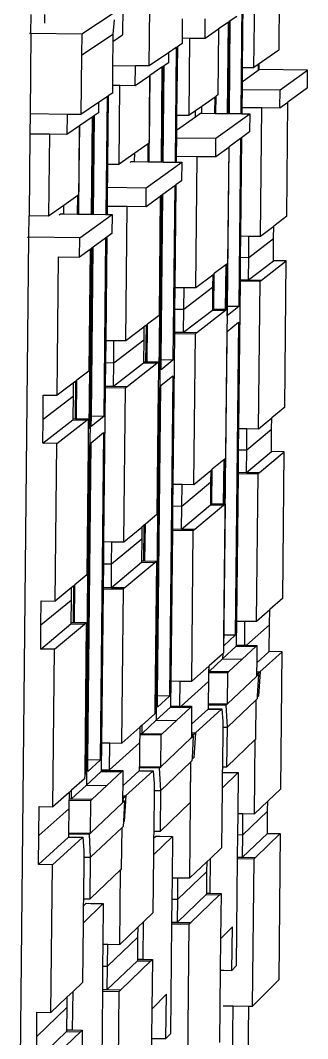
# Model space of a CAD drawing. Extents: x -106 to 80, y -44 to 65.
# Drawn here: x 76.645 to 77.897, y -6.308 to -1.871 of the extents above; entities that cross this region are included whole.
import ezdxf

# ---------------------------------------------------------------- set-up
doc = ezdxf.new("R2010")
doc.units = 0
doc.layers.get('0').update_dxf_attribs({"linetype": 'CONTINUOUS'})

msp = doc.modelspace()

# ---------------------------------------------------------------- linework, layer by layer
for p, q in [((77.7742, -1.7189), (77.7713, -2.0007)), ((77.6632, -2.0769), (77.6666, -1.7477)), ((77.0913, -1.8156), (77.09, -1.935)), ((77.2062, -2.07), (77.2088, -1.8169)), ((77.6103, -1.7968), (77.6053, -2.2779)), ((77.6103, -1.7968), (77.6053, -2.2779)), ((77.615, -1.7936), (77.612, -2.0763)), ((76.6909, -1.9275), (76.6917, -1.8459)), ((76.7511, -1.8836), (76.7515, -1.8466)), ((76.9126, -1.9299), (77.0489, -1.8403)), ((77.5879, -1.8549), (77.56, -1.874)), ((77.0545, -1.8689), (77.0485, -1.932)), ((77.3508, -1.8642), (77.35, -1.9482)), ((77.45, -1.9493), (77.4509, -1.8653)), ((77.551, -1.8802), (77.5089, -1.909)), ((77.551, -1.8802), (77.5469, -2.2773)), ((77.5555, -1.8771), (77.551, -1.8802)), ((77.5555, -1.8771), (77.5514, -2.2773)), ((77.56, -1.874), (77.5555, -1.8771)), ((77.5559, -2.2774), (77.56, -1.874)), ((76.6854, -1.9274), (76.6909, -1.9275)), ((76.6909, -1.9275), (76.6872, -2.2791)), ((76.6909, -1.9275), (76.9126, -1.9299)), ((76.9126, -1.9299), (76.9117, -2.0229)), ((76.9117, -2.0229), (77.0485, -1.932)), ((77.0485, -1.932), (77.0482, -1.964)), ((77.0482, -1.964), (77.09, -1.935)), ((77.35, -1.9482), (77.3497, -1.9722)), ((77.35, -1.9482), (77.3843, -1.9486)), ((77.3808, -2.285), (77.3843, -1.9486)), ((77.3843, -1.9486), (77.45, -1.9493)), ((77.45, -1.9493), (77.5089, -1.909)), ((77.5089, -1.909), (77.506, -2.1966)), ((77.0482, -1.964), (77.0471, -2.0682)), ((77.3243, -1.9895), (77.2906, -2.0125)), ((77.3243, -1.9895), (77.3191, -2.4892)), ((77.3292, -1.9862), (77.3243, -1.9895)), ((77.3292, -1.9862), (77.3261, -2.2843)), ((77.3497, -1.9722), (77.3292, -1.9862)), ((76.9117, -2.0229), (76.909, -2.2817)), ((77.2906, -2.0125), (77.2062, -2.07)), ((77.2906, -2.0125), (77.2901, -2.0566)), ((77.7713, -2.0007), (77.6817, -2.0639)), ((77.0471, -2.0682), (77.0462, -2.1541)), ((77.0471, -2.0682), (77.1469, -2.0693)), ((77.146, -2.1553), (77.1469, -2.0693)), ((77.2062, -2.07), (77.1469, -2.0693)), ((77.2623, -2.0756), (77.21, -2.1115)), ((77.2623, -2.0756), (77.2581, -2.4885)), ((77.2671, -2.0724), (77.2623, -2.0756)), ((77.2671, -2.0724), (77.2628, -2.4885)), ((77.2718, -2.0692), (77.2671, -2.0724)), ((77.2675, -2.4886), (77.2718, -2.0692)), ((77.2901, -2.0566), (77.2718, -2.0692)), ((77.612, -2.0763), (77.6114, -2.1386)), ((77.612, -2.0763), (77.6632, -2.0769)), ((77.6817, -2.0639), (77.6632, -2.0769)), ((77.6817, -2.0639), (77.6814, -2.0891)), ((77.686, -2.0858), (77.6863, -2.0607)), ((77.146, -2.1553), (77.2093, -2.1119)), ((77.2061, -2.4879), (77.21, -2.1115)), ((77.2093, -2.1119), (77.2063, -2.4061)), ((77.21, -2.1115), (77.2093, -2.1119)), ((77.6114, -2.1386), (77.6814, -2.0891)), ((77.6814, -2.0891), (77.686, -2.0858)), ((77.8971, -2.0882), (77.686, -2.0858)), ((77.7773, -2.1742), (77.8971, -2.0882)), ((77.8962, -2.1659), (77.8971, -2.0882)), ((77.0462, -2.1541), (77.0459, -2.1883)), ((77.0462, -2.1541), (77.079, -2.1545)), ((77.0754, -2.4984), (77.079, -2.1545)), ((77.079, -2.1545), (77.146, -2.1553)), ((77.6111, -2.1723), (77.6102, -2.2508)), ((77.6114, -2.1386), (77.6111, -2.1723)), ((77.6111, -2.1723), (77.7773, -2.1742)), ((77.8962, -2.1659), (77.8112, -2.2275)), ((77.0228, -2.2041), (76.9854, -2.2295)), ((77.0228, -2.2041), (77.0175, -2.7172)), ((77.0279, -2.2006), (77.0228, -2.2041)), ((77.0279, -2.2006), (77.0249, -2.4978)), ((77.0459, -2.1883), (77.0279, -2.2006)), ((77.4934, -2.2055), (77.4356, -2.2463)), ((77.4927, -2.2766), (77.4934, -2.2055)), ((77.498, -2.2023), (77.4934, -2.2055)), ((77.4972, -2.2767), (77.498, -2.2023)), ((77.4972, -2.2767), (77.498, -2.2023)), ((77.506, -2.1966), (77.498, -2.2023)), ((77.7765, -2.2527), (77.7773, -2.1742)), ((76.9854, -2.2295), (76.909, -2.2817)), ((76.9854, -2.2295), (76.985, -2.2746)), ((77.4356, -2.2463), (77.408, -2.2657)), ((77.4353, -2.276), (77.4356, -2.2463)), ((77.6102, -2.2508), (77.61, -2.278)), ((77.6102, -2.2508), (77.6975, -2.2518)), ((77.6917, -2.8118), (77.6975, -2.2518)), ((77.6975, -2.2518), (77.7765, -2.2527)), ((77.7765, -2.2527), (77.8112, -2.2275)), ((77.806, -2.7248), (77.8112, -2.2275)), ((76.6872, -2.2791), (76.6863, -2.367)), ((76.8484, -2.281), (76.6872, -2.2791)), ((76.8484, -2.281), (76.8475, -2.3688)), ((76.909, -2.2817), (76.8484, -2.281)), ((76.958, -2.2931), (76.9032, -2.3306)), ((76.958, -2.2931), (76.9536, -2.7164)), ((76.9629, -2.2897), (76.958, -2.2931)), ((76.9629, -2.2897), (76.9585, -2.7164)), ((76.9679, -2.2863), (76.9629, -2.2897)), ((76.9635, -2.7165), (76.9679, -2.2863)), ((76.985, -2.2746), (76.9679, -2.2863)), ((77.3261, -2.2843), (77.3254, -2.3497)), ((77.3254, -2.3497), (77.4078, -2.2914)), ((77.3261, -2.2843), (77.3808, -2.285)), ((77.408, -2.2657), (77.3808, -2.285)), ((77.4078, -2.2914), (77.408, -2.2657)), ((77.4078, -2.2914), (77.4296, -2.2759)), ((77.4296, -2.2759), (77.4353, -2.276)), ((77.4353, -2.276), (77.4927, -2.2766)), ((77.4927, -2.2766), (77.4972, -2.2767)), ((77.4971, -2.3847), (77.6448, -2.2784)), ((77.4972, -2.2767), (77.5469, -2.2773)), ((77.5469, -2.2773), (77.5514, -2.2773)), ((77.5514, -2.2773), (77.5559, -2.2774)), ((77.5559, -2.2774), (77.6053, -2.2779)), ((77.6053, -2.2779), (77.61, -2.278)), ((77.61, -2.278), (77.6448, -2.2784)), ((77.6448, -2.2784), (77.644, -2.3577)), ((76.9021, -2.3314), (76.8475, -2.3688)), ((76.9021, -2.3314), (76.8991, -2.6322)), ((76.8993, -2.7157), (76.9032, -2.3306)), ((76.9032, -2.3306), (76.9021, -2.3314)), ((77.3254, -2.3497), (77.3251, -2.3827)), ((76.6863, -2.367), (76.6827, -2.7237)), ((76.7718, -2.3679), (76.6863, -2.367)), ((76.7718, -2.3679), (76.7681, -2.7247)), ((76.8475, -2.3688), (76.7718, -2.3679)), ((77.3251, -2.3827), (77.3243, -2.4628)), ((77.3251, -2.3827), (77.4971, -2.3847)), ((77.4962, -2.4648), (77.4971, -2.3847)), ((77.6042, -2.3865), (77.5544, -2.4227)), ((77.6042, -2.3865), (77.5966, -3.1183)), ((77.6042, -2.3865), (77.5966, -3.1183)), ((77.6089, -2.3831), (77.6042, -2.3865)), ((77.6089, -2.3831), (77.6044, -2.8107)), ((77.644, -2.3577), (77.6089, -2.3831)), ((77.2022, -2.4089), (77.1432, -2.4506)), ((77.2014, -2.4878), (77.2022, -2.4089)), ((77.2063, -2.4061), (77.2022, -2.4089)), ((77.4962, -2.4648), (77.5533, -2.4235)), ((77.5471, -3.1177), (77.5544, -2.4227)), ((77.5533, -2.4235), (77.548, -2.9307)), ((77.5544, -2.4227), (77.5533, -2.4235)), ((77.1432, -2.4506), (77.0754, -2.4984)), ((77.1428, -2.4871), (77.1432, -2.4506)), ((77.3243, -2.4628), (77.324, -2.4893)), ((77.3243, -2.4628), (77.4157, -2.4639)), ((77.4098, -3.0361), (77.4157, -2.4639)), ((77.4157, -2.4639), (77.4962, -2.4648)), ((77.0249, -2.4978), (77.0242, -2.5638)), ((77.0249, -2.4978), (77.0754, -2.4984)), ((77.1238, -2.4903), (77.1285, -2.487)), ((77.1285, -2.487), (77.1428, -2.4871)), ((77.1428, -2.4871), (77.2014, -2.4878)), ((77.194, -2.6006), (77.3485, -2.4896)), ((77.2014, -2.4878), (77.2061, -2.4879)), ((77.2061, -2.4879), (77.2581, -2.4885)), ((77.2581, -2.4885), (77.2628, -2.4885)), ((77.2628, -2.4885), (77.2675, -2.4886)), ((77.2675, -2.4886), (77.3191, -2.4892)), ((77.3191, -2.4892), (77.324, -2.4893)), ((77.324, -2.4893), (77.3485, -2.4896)), ((77.3485, -2.4896), (77.3476, -2.5706)), ((77.0242, -2.5638), (77.0238, -2.5986)), ((77.3476, -2.5706), (77.323, -2.5885)), ((77.0238, -2.5986), (77.023, -2.6806)), ((77.0238, -2.5986), (77.194, -2.6006)), ((77.1932, -2.6826), (77.194, -2.6006)), ((77.3181, -2.5921), (77.266, -2.6298)), ((77.3181, -2.5921), (77.3102, -3.3513)), ((77.323, -2.5885), (77.3181, -2.5921)), ((77.323, -2.5885), (77.3183, -3.0349)), ((76.8951, -2.635), (76.8348, -2.6776)), ((76.8943, -2.7157), (76.8951, -2.635)), ((76.8991, -2.6322), (76.8951, -2.635)), ((77.1932, -2.6826), (77.2548, -2.6379)), ((77.2613, -2.6332), (77.2376, -4.921)), ((77.2565, -2.6367), (77.2486, -3.4014)), ((77.2548, -2.6379), (77.2494, -3.1567)), ((77.2565, -2.6367), (77.2548, -2.6379)), ((77.2613, -2.6332), (77.2565, -2.6367)), ((77.2586, -3.3506), (77.266, -2.6298)), ((77.266, -2.6298), (77.2613, -2.6332)), ((76.8348, -2.6776), (76.7681, -2.7247)), ((76.8344, -2.7149), (76.8348, -2.6776)), ((77.023, -2.6806), (77.0226, -2.7172)), ((77.023, -2.6806), (77.111, -2.6816)), ((77.1049, -3.2668), (77.111, -2.6816)), ((77.111, -2.6816), (77.1932, -2.6826)), ((76.6817, -2.8165), (76.6827, -2.7237)), ((76.7681, -2.7247), (76.6827, -2.7237)), ((76.8148, -2.7183), (76.8198, -2.7148)), ((76.8198, -2.7148), (76.8344, -2.7149)), ((76.8344, -2.7149), (76.8943, -2.7157)), ((76.8943, -2.7157), (76.8993, -2.7157)), ((76.8993, -2.7157), (76.9536, -2.7164)), ((76.9035, -2.8191), (77.0447, -2.7175)), ((76.9536, -2.7164), (76.9585, -2.7164)), ((76.9585, -2.7164), (76.9635, -2.7165)), ((76.9635, -2.7165), (77.0175, -2.7172)), ((77.0175, -2.7172), (77.0226, -2.7172)), ((77.0226, -2.7172), (77.0447, -2.7175)), ((77.0447, -2.7175), (77.0439, -2.8004)), ((77.806, -2.7248), (77.7493, -2.768)), ((77.6917, -2.8118), (77.7493, -2.768)), ((77.7487, -2.8214), (77.7493, -2.768)), ((76.645, -6.4018), (76.6817, -2.8165)), ((76.6763, -2.8164), (76.6817, -2.8165)), ((76.9035, -2.8191), (76.6817, -2.8165)), ((76.9026, -2.9029), (76.9035, -2.8191)), ((77.0164, -2.8203), (76.962, -2.8598)), ((77.0164, -2.8203), (77.0084, -3.5968)), ((77.0216, -2.8166), (77.0164, -2.8203)), ((77.0216, -2.8166), (77.0169, -3.2657)), ((77.0439, -2.8004), (77.0216, -2.8166)), ((77.6044, -2.8107), (77.6035, -2.9038)), ((77.6044, -2.8107), (77.6414, -2.8112)), ((77.6405, -2.9043), (77.6414, -2.8112)), ((77.6405, -2.9043), (77.7487, -2.8214)), ((77.6414, -2.8112), (77.6917, -2.8118)), ((77.7477, -2.9187), (77.7487, -2.8214)), ((76.9488, -2.8694), (76.9026, -2.9029)), ((76.957, -2.8634), (76.9329, -5.2035)), ((76.9488, -2.8694), (76.9434, -3.4)), ((76.9521, -2.867), (76.944, -3.6492)), ((76.9521, -2.867), (76.9488, -2.8694)), ((76.957, -2.8634), (76.9521, -2.867)), ((76.9544, -3.5961), (76.962, -2.8598)), ((76.962, -2.8598), (76.957, -2.8634)), ((76.8055, -3.5051), (76.8117, -2.9018)), ((76.8117, -2.9018), (76.9026, -2.9029)), ((77.6035, -2.9038), (77.6024, -3.0019)), ((77.6035, -2.9038), (77.6405, -2.9043)), ((77.6394, -3.0023), (77.6405, -2.9043)), ((77.6394, -3.0023), (77.7477, -2.9187)), ((77.6962, -3.003), (77.804, -2.9194)), ((77.804, -2.9194), (77.7477, -2.9187)), ((77.7973, -3.5567), (77.804, -2.9194)), ((77.54, -2.9368), (77.49, -2.975)), ((77.54, -2.9368), (77.538, -3.1292)), ((77.5446, -2.9333), (77.54, -2.9368)), ((77.5446, -2.9333), (77.5425, -3.1292)), ((77.548, -2.9307), (77.5446, -2.9333)), ((77.4098, -3.0361), (77.4835, -2.9799)), ((77.4835, -2.9799), (77.4829, -3.0344)), ((77.4854, -2.9785), (77.4835, -2.9799)), ((77.4838, -3.1285), (77.4854, -2.9785)), ((77.49, -2.975), (77.4854, -2.9785)), ((77.4884, -3.1286), (77.49, -2.975)), ((77.4884, -3.1286), (77.49, -2.975)), ((77.6024, -3.007), (77.5957, -3.6498)), ((77.6024, -3.0019), (77.6394, -3.0023)), ((77.6024, -3.0019), (77.6024, -3.007)), ((77.6024, -3.007), (77.6897, -3.0081)), ((77.6394, -3.0023), (77.6962, -3.003)), ((77.683, -3.6509), (77.6897, -3.0081)), ((77.6897, -3.0081), (77.6962, -3.003)), ((77.3183, -3.0349), (77.3174, -3.13)), ((77.3183, -3.0349), (77.3585, -3.0354)), ((77.3576, -3.1305), (77.4829, -3.0344)), ((77.3576, -3.1305), (77.3585, -3.0354)), ((77.3585, -3.0354), (77.4098, -3.0361)), ((77.4829, -3.0344), (77.482, -3.1285)), ((77.3174, -3.13), (77.3163, -3.2302)), ((77.3174, -3.13), (77.3576, -3.1305)), ((77.3565, -3.2307), (77.3576, -3.1305)), ((77.3565, -3.2307), (77.4819, -3.1337)), ((77.4145, -3.2314), (77.5393, -3.1344)), ((77.482, -3.1285), (77.4819, -3.1337)), ((77.4819, -3.1337), (77.5393, -3.1344)), ((77.482, -3.1285), (77.4838, -3.1285)), ((77.4838, -3.1285), (77.4884, -3.1286)), ((77.4884, -3.1286), (77.538, -3.1292)), ((77.538, -3.1292), (77.5425, -3.1292)), ((77.5459, -3.1293), (77.5392, -3.7796)), ((77.5393, -3.1344), (77.5459, -3.1293)), ((77.5425, -3.1292), (77.5459, -3.1293)), ((77.5467, -3.1589), (77.5471, -3.1177)), ((77.5966, -3.1183), (77.5467, -3.1589)), ((77.5966, -3.1183), (77.5471, -3.1177)), ((77.5966, -3.1183), (77.5471, -3.1177)), ((77.2494, -3.1567), (77.1988, -3.1952)), ((77.546, -3.2268), (77.5959, -3.186)), ((77.5959, -3.186), (77.5817, -4.5507)), ((77.5959, -3.186), (77.5817, -4.5507)), ((77.1049, -3.2668), (77.1833, -3.207)), ((77.1833, -3.207), (77.1828, -3.2628)), ((77.1941, -3.1989), (77.1833, -3.207)), ((77.1924, -3.359), (77.1941, -3.1989)), ((77.1988, -3.1952), (77.1941, -3.1989)), ((77.1971, -3.3591), (77.1988, -3.1952)), ((77.3163, -3.2355), (77.3095, -3.8924)), ((77.3163, -3.2302), (77.3565, -3.2307)), ((77.3163, -3.2302), (77.3163, -3.2355)), ((77.3163, -3.2355), (77.4077, -3.2367)), ((77.3565, -3.2307), (77.4145, -3.2314)), ((77.4009, -3.8936), (77.4077, -3.2367)), ((77.4077, -3.2367), (77.4145, -3.2314)), ((77.5323, -4.55), (77.546, -3.2268)), ((77.0169, -3.2657), (77.0159, -3.3627)), ((77.0169, -3.2657), (77.0527, -3.2661)), ((77.0517, -3.3632), (77.1828, -3.2628)), ((77.0517, -3.3632), (77.0527, -3.2661)), ((77.0527, -3.2661), (77.1049, -3.2668)), ((77.1828, -3.2628), (77.1818, -3.3589)), ((77.0159, -3.3627), (77.0149, -3.4652)), ((77.0159, -3.3627), (77.0517, -3.3632)), ((77.0506, -3.4657), (77.0517, -3.3632)), ((77.0506, -3.4657), (77.1817, -3.3643)), ((77.1099, -3.4664), (77.2404, -3.3651)), ((77.1818, -3.3589), (77.1817, -3.3643)), ((77.1817, -3.3643), (77.2404, -3.3651)), ((77.1818, -3.3589), (77.1924, -3.359)), ((77.1924, -3.359), (77.1971, -3.3591)), ((77.1971, -3.3591), (77.2473, -3.3597)), ((77.2404, -3.3651), (77.2473, -3.3597)), ((77.2473, -3.3597), (77.2469, -3.4014)), ((77.2581, -3.3937), (77.2586, -3.3506)), ((77.3102, -3.3513), (77.2581, -3.3937)), ((77.3102, -3.3513), (77.2586, -3.3506)), ((76.9434, -3.4), (76.8918, -3.4393)), ((77.2469, -3.4028), (77.2462, -3.4722)), ((77.2486, -3.4014), (77.2469, -3.4014)), ((77.2486, -3.4014), (77.2469, -3.4028)), ((77.2469, -3.4014), (77.2469, -3.4028)), ((76.8756, -3.4517), (76.8055, -3.5051)), ((76.8756, -3.4517), (76.875, -3.5086)), ((76.8868, -3.4431), (76.8756, -3.4517)), ((76.8851, -3.607), (76.8868, -3.4431)), ((76.8918, -3.4393), (76.8868, -3.4431)), ((76.8901, -3.607), (76.8918, -3.4393)), ((77.2574, -3.463), (77.3095, -3.4204)), ((77.3095, -3.4204), (77.2951, -4.8153)), ((76.7439, -3.6092), (76.7449, -3.5044)), ((76.7449, -3.5044), (76.8055, -3.5051)), ((77.0148, -3.4708), (77.0079, -4.1427)), ((77.0149, -3.4652), (77.0148, -3.4708)), ((77.0148, -3.4708), (77.1028, -3.4719)), ((77.0149, -3.4652), (77.0506, -3.4657)), ((77.0506, -3.4657), (77.1099, -3.4664)), ((77.0959, -4.1439), (77.1028, -3.4719)), ((77.1028, -3.4719), (77.1099, -3.4664)), ((77.2479, -3.4708), (77.2334, -4.8722)), ((77.2462, -3.4722), (77.2405, -4.0247)), ((77.2434, -4.8145), (77.2574, -3.463)), ((77.2462, -3.4722), (77.2479, -3.4708)), ((76.7439, -3.6092), (76.875, -3.5086)), ((76.875, -3.5086), (76.874, -3.6068)), ((77.7973, -3.5567), (77.7406, -3.6035)), ((76.7428, -3.7141), (76.7439, -3.6092)), ((76.7428, -3.7141), (76.874, -3.6125)), ((76.8034, -3.7149), (76.934, -3.6133)), ((76.874, -3.6068), (76.874, -3.6125)), ((76.874, -3.6068), (76.8851, -3.607)), ((76.874, -3.6125), (76.934, -3.6133)), ((76.8851, -3.607), (76.8901, -3.607)), ((76.8901, -3.607), (76.9412, -3.6077)), ((76.934, -3.6133), (76.9412, -3.6077)), ((76.9412, -3.6077), (76.9408, -3.6491)), ((76.9539, -3.6411), (76.9544, -3.5961)), ((77.0084, -3.5968), (76.9539, -3.6411)), ((77.0084, -3.5968), (76.9544, -3.5961)), ((77.683, -3.6509), (77.7406, -3.6035)), ((77.7401, -3.6533), (77.7406, -3.6035)), ((76.9408, -3.6518), (76.94, -3.7228)), ((76.944, -3.6492), (76.9408, -3.6491)), ((76.9408, -3.6491), (76.9408, -3.6518)), ((76.944, -3.6492), (76.9408, -3.6518)), ((76.9532, -3.7121), (77.0077, -3.6674)), ((77.0077, -3.6674), (76.993, -5.0941)), ((77.5957, -3.6498), (77.5948, -3.7424)), ((77.5957, -3.6498), (77.6327, -3.6503)), ((77.6317, -3.7429), (77.6327, -3.6503)), ((77.6317, -3.7429), (77.7401, -3.6533)), ((77.6327, -3.6503), (77.683, -3.6509)), ((77.739, -3.7506), (77.7401, -3.6533)), ((76.8034, -3.7149), (76.7428, -3.7141)), ((76.7963, -4.4018), (76.8034, -3.7149)), ((76.9433, -3.7202), (76.9285, -5.1537)), ((76.94, -3.7228), (76.9342, -4.288)), ((76.939, -5.0933), (76.9532, -3.7121)), ((76.94, -3.7228), (76.9433, -3.7202)), ((77.5948, -3.7424), (77.5937, -3.8405)), ((77.5948, -3.7424), (77.6317, -3.7429)), ((77.6307, -3.841), (77.6317, -3.7429)), ((77.6307, -3.841), (77.739, -3.7506)), ((77.6874, -3.8417), (77.7953, -3.7513)), ((77.7953, -3.7513), (77.739, -3.7506)), ((77.7887, -4.3885), (77.7953, -3.7513)), ((77.5312, -3.7862), (77.4811, -3.8275)), ((77.5312, -3.7862), (77.5292, -3.978)), ((77.5358, -3.7825), (77.5312, -3.7862)), ((77.5358, -3.7825), (77.5337, -3.9781)), ((77.5392, -3.7796), (77.5358, -3.7825)), ((77.4009, -3.8936), (77.4747, -3.8328)), ((77.4747, -3.8328), (77.4741, -3.8836)), ((77.4765, -3.8313), (77.4747, -3.8328)), ((77.475, -3.9773), (77.4765, -3.8313)), ((77.4811, -3.8275), (77.4765, -3.8313)), ((77.4796, -3.9774), (77.4811, -3.8275)), ((77.5937, -3.846), (77.587, -4.4886)), ((77.5937, -3.8405), (77.6307, -3.841)), ((77.5937, -3.8405), (77.5937, -3.846)), ((77.5937, -3.846), (77.681, -3.8471)), ((77.6307, -3.841), (77.6874, -3.8417)), ((77.6743, -4.4899), (77.681, -3.8471)), ((77.681, -3.8471), (77.6874, -3.8417)), ((77.3095, -3.8924), (77.3085, -3.9869)), ((77.3095, -3.8924), (77.3497, -3.8929)), ((77.3487, -3.9875), (77.4741, -3.8836)), ((77.3487, -3.9875), (77.3497, -3.8929)), ((77.3497, -3.8929), (77.4009, -3.8936)), ((77.4741, -3.8836), (77.4732, -3.9773)), ((77.3085, -3.9869), (77.3075, -4.0872)), ((77.3085, -3.9869), (77.3487, -3.9875)), ((77.3477, -4.0877), (77.4731, -3.9829)), ((77.3477, -4.0877), (77.3487, -3.9875)), ((77.4056, -4.0885), (77.5305, -3.9837)), ((77.4732, -3.9773), (77.4731, -3.9829)), ((77.4731, -3.9829), (77.5305, -3.9837)), ((77.4732, -3.9773), (77.475, -3.9773)), ((77.475, -3.9773), (77.4796, -3.9774)), ((77.4796, -3.9774), (77.5292, -3.978)), ((77.5292, -3.978), (77.5337, -3.9781)), ((77.5371, -3.9781), (77.5304, -4.6283)), ((77.5305, -3.9837), (77.5371, -3.9781)), ((77.5337, -3.9781), (77.5371, -3.9781)), ((77.2405, -4.0247), (77.1898, -4.0664)), ((77.0959, -4.1439), (77.1743, -4.0792)), ((77.1743, -4.0792), (77.1738, -4.1311)), ((77.1851, -4.0704), (77.1743, -4.0792)), ((77.1835, -4.2269), (77.1851, -4.0704)), ((77.1898, -4.0664), (77.1851, -4.0704)), ((77.1882, -4.227), (77.1898, -4.0664)), ((77.3074, -4.0929), (77.3006, -4.7496)), ((77.3075, -4.0872), (77.3074, -4.0929)), ((77.3074, -4.0929), (77.3988, -4.0942)), ((77.3075, -4.0872), (77.3477, -4.0877)), ((77.3477, -4.0877), (77.4056, -4.0885)), ((77.392, -4.751), (77.3988, -4.0942)), ((77.3988, -4.0942), (77.4056, -4.0885)), ((77.0079, -4.1427), (77.0069, -4.2392)), ((77.0079, -4.1427), (77.0437, -4.1431)), ((77.0427, -4.2397), (77.1738, -4.1311)), ((77.0427, -4.2397), (77.0437, -4.1431)), ((77.0437, -4.1431), (77.0959, -4.1439)), ((77.1738, -4.1311), (77.1728, -4.2268)), ((77.0069, -4.2392), (77.0059, -4.3417)), ((77.0069, -4.2392), (77.0427, -4.2397)), ((77.0416, -4.3422), (77.1728, -4.2327)), ((77.0416, -4.3422), (77.0427, -4.2397)), ((77.1009, -4.343), (77.2314, -4.2335)), ((77.1728, -4.2268), (77.1728, -4.2327)), ((77.1728, -4.2268), (77.1835, -4.2269)), ((77.1728, -4.2327), (77.2314, -4.2335)), ((77.1835, -4.2269), (77.1882, -4.227)), ((77.1882, -4.227), (77.2384, -4.2277)), ((77.2314, -4.2335), (77.2384, -4.2277)), ((77.2384, -4.2277), (77.2317, -4.8722)), ((76.9342, -4.288), (76.8827, -4.3306)), ((76.8664, -4.3439), (76.7963, -4.4018)), ((76.8664, -4.3439), (76.8659, -4.397)), ((76.8777, -4.3347), (76.8664, -4.3439)), ((76.876, -4.4949), (76.8777, -4.3347)), ((76.8827, -4.3306), (76.8777, -4.3347)), ((76.881, -4.495), (76.8827, -4.3306)), ((77.0058, -4.3477), (76.9989, -5.0194)), ((77.0059, -4.3417), (77.0058, -4.3477)), ((77.0058, -4.3477), (77.0938, -4.349)), ((77.0059, -4.3417), (77.0416, -4.3422)), ((77.0416, -4.3422), (77.1009, -4.343)), ((77.0938, -4.349), (77.1009, -4.343)), ((77.0869, -5.0207), (77.0938, -4.349)), ((77.7887, -4.3885), (77.7319, -4.4388)), ((76.7347, -4.5058), (76.8659, -4.397)), ((76.7347, -4.5058), (76.7357, -4.401)), ((76.7357, -4.401), (76.7963, -4.4018)), ((76.8659, -4.397), (76.8649, -4.4947)), ((77.6743, -4.4899), (77.7319, -4.4388)), ((77.7312, -4.5047), (77.7319, -4.4388)), ((76.7336, -4.6106), (76.8648, -4.5009)), ((76.7336, -4.6106), (76.7347, -4.5058)), ((76.7942, -4.6115), (76.9249, -4.5018)), ((76.8649, -4.4947), (76.8648, -4.5009)), ((76.8648, -4.5009), (76.9249, -4.5018)), ((76.8649, -4.4947), (76.876, -4.4949)), ((76.876, -4.4949), (76.881, -4.495)), ((76.881, -4.495), (76.9321, -4.4957)), ((76.9249, -4.5018), (76.9321, -4.4957)), ((76.9321, -4.4957), (76.9253, -5.1536)), ((77.587, -4.4886), (77.5859, -4.5935)), ((77.587, -4.4886), (77.624, -4.4891)), ((77.6229, -4.5941), (77.624, -4.4891)), ((77.624, -4.4891), (77.6743, -4.4899)), ((77.6307, -4.5942), (77.7312, -4.5047)), ((77.73, -4.6216), (77.7312, -4.5047)), ((77.5318, -4.5967), (77.5323, -4.55)), ((77.5817, -4.5507), (77.5318, -4.5967)), ((77.5817, -4.5507), (77.5318, -4.5967)), ((77.5817, -4.5507), (77.5323, -4.55)), ((77.5817, -4.5507), (77.5323, -4.55)), ((76.7942, -4.6115), (76.7336, -4.6106)), ((76.7871, -5.2982), (76.7942, -4.6115)), ((77.5859, -4.5981), (77.5267, -4.6529)), ((77.5859, -4.5935), (77.6229, -4.5941)), ((77.5859, -4.5935), (77.5859, -4.5981)), ((77.5859, -4.5981), (77.6711, -4.5993)), ((77.6123, -4.6541), (77.6711, -4.5993)), ((77.6229, -4.5941), (77.6307, -4.5942)), ((77.6307, -4.5942), (77.6759, -4.5948)), ((77.6711, -4.5993), (77.6759, -4.5948)), ((77.6759, -4.5948), (77.6751, -4.6709)), ((77.4675, -4.7079), (77.5267, -4.6529)), ((77.527, -4.6314), (77.4677, -4.6839)), ((77.527, -4.6314), (77.5267, -4.6529)), ((77.5267, -4.6529), (77.6123, -4.6541)), ((77.5304, -4.6283), (77.527, -4.6314)), ((77.5534, -4.7091), (77.6123, -4.6541)), ((77.6751, -4.6709), (77.73, -4.6216)), ((77.6894, -4.7099), (77.7862, -4.6224)), ((77.7862, -4.6224), (77.73, -4.6216)), ((77.78, -5.2202), (77.7862, -4.6224)), ((77.392, -4.751), (77.4658, -4.6856)), ((77.4658, -4.6856), (77.4656, -4.7078)), ((77.4677, -4.6839), (77.4658, -4.6856)), ((77.4675, -4.7079), (77.4677, -4.6839)), ((77.6751, -4.6709), (77.6747, -4.7097)), ((77.4655, -4.7125), (77.4651, -4.7527)), ((77.4656, -4.7078), (77.4655, -4.7125)), ((77.4655, -4.7125), (77.5486, -4.7136)), ((77.4656, -4.7078), (77.4675, -4.7079)), ((77.4675, -4.7079), (77.5534, -4.7091)), ((77.5472, -4.8498), (77.5486, -4.7136)), ((77.6745, -4.7296), (77.5472, -4.8498)), ((77.5486, -4.7136), (77.5534, -4.7091)), ((77.6746, -4.722), (77.6745, -4.7296)), ((77.6745, -4.7296), (77.6825, -4.7221)), ((77.6747, -4.7097), (77.6746, -4.7175)), ((77.6746, -4.7175), (77.6808, -4.7176)), ((77.6746, -4.7175), (77.6746, -4.722)), ((77.6746, -4.722), (77.6805, -4.722)), ((77.6747, -4.7097), (77.6894, -4.7099)), ((77.6825, -4.7221), (77.6774, -4.8163)), ((77.6805, -4.7192), (77.6903, -4.7099)), ((77.6805, -4.722), (77.6808, -4.7176)), ((77.6805, -4.722), (77.6825, -4.7221)), ((77.6808, -4.7176), (77.6808, -4.7176)), ((77.6903, -4.7099), (77.6835, -4.8164)), ((77.6894, -4.7099), (77.6903, -4.7099)), ((77.3006, -4.7496), (77.2995, -4.8589)), ((77.3006, -4.7496), (77.3408, -4.7502)), ((77.3397, -4.8595), (77.3408, -4.7502)), ((77.3408, -4.7502), (77.392, -4.751)), ((77.3452, -4.8596), (77.4651, -4.7527)), ((77.4651, -4.7527), (77.4641, -4.8486)), ((77.2429, -4.8634), (77.2434, -4.8145)), ((77.2951, -4.8153), (77.2429, -4.8634)), ((77.2951, -4.8153), (77.2434, -4.8145)), ((77.5472, -4.951), (77.6712, -4.833)), ((77.6712, -4.833), (77.6694, -5.0046)), ((77.6768, -4.8277), (77.6712, -4.833)), ((77.6774, -4.8163), (77.6768, -4.8277)), ((77.6774, -4.8163), (77.6835, -4.8164)), ((77.2317, -4.8738), (77.2315, -4.8925)), ((77.2334, -4.8722), (77.2317, -4.8738)), ((77.2334, -4.8722), (77.2317, -4.8722)), ((77.2317, -4.8722), (77.2317, -4.8738)), ((77.2994, -4.8637), (77.2376, -4.921)), ((77.2995, -4.8589), (77.2994, -4.8637)), ((77.2994, -4.8637), (77.3865, -4.8649)), ((77.2995, -4.8589), (77.3397, -4.8595)), ((77.3251, -4.9222), (77.3865, -4.8649)), ((77.3397, -4.8595), (77.3452, -4.8596)), ((77.3452, -4.8596), (77.3915, -4.8602)), ((77.3865, -4.8649), (77.3915, -4.8602)), ((77.3915, -4.8602), (77.3907, -4.9379)), ((77.3907, -4.9379), (77.4639, -4.872)), ((77.4076, -4.9756), (77.5213, -4.8729)), ((77.4641, -4.8535), (77.4639, -4.8702)), ((77.4639, -4.8702), (77.5233, -4.8711)), ((77.4639, -4.8702), (77.4639, -4.872)), ((77.4639, -4.872), (77.5213, -4.8729)), ((77.4641, -4.8486), (77.4679, -4.8487)), ((77.4641, -4.8486), (77.4641, -4.8535)), ((77.4641, -4.8535), (77.4678, -4.8535)), ((77.4678, -4.8535), (77.4679, -4.8487)), ((77.4678, -4.8535), (77.5047, -4.8541)), ((77.4679, -4.8487), (77.5098, -4.8493)), ((77.5047, -4.8541), (77.5098, -4.8493)), ((77.5047, -4.8541), (77.5264, -4.8544)), ((77.5098, -4.8493), (77.5265, -4.8495)), ((77.5213, -4.8729), (77.5233, -4.8711)), ((77.5233, -4.8711), (77.5273, -4.9267)), ((77.5265, -4.8495), (77.5264, -4.8544)), ((77.5264, -4.8544), (77.5289, -4.8544)), ((77.5265, -4.8495), (77.529, -4.8495)), ((77.5289, -4.8544), (77.529, -4.8495)), ((77.5289, -4.8544), (77.5421, -4.8546)), ((77.529, -4.8495), (77.5472, -4.8498)), ((77.5421, -4.8546), (77.5472, -4.8498)), ((77.5472, -4.951), (77.5421, -4.8546)), ((77.1757, -4.9784), (77.2376, -4.921)), ((77.2315, -4.8925), (77.1761, -4.9417)), ((77.2376, -4.921), (77.3251, -4.9222)), ((77.2636, -4.9797), (77.3251, -4.9222)), ((77.0869, -5.0207), (77.1653, -4.9512)), ((77.1653, -4.9512), (77.1651, -4.9782)), ((77.1761, -4.9417), (77.1653, -4.9512)), ((77.1757, -4.9784), (77.1761, -4.9417)), ((77.3907, -4.9379), (77.3903, -4.9754)), ((77.5271, -4.9507), (77.5253, -5.1239)), ((77.5273, -4.9267), (77.5271, -4.9507)), ((77.5271, -4.9507), (77.5472, -4.951)), ((77.5454, -5.1242), (77.5472, -4.951)), ((77.165, -4.983), (77.1646, -5.0198)), ((77.1651, -4.9782), (77.165, -4.983)), ((77.165, -4.983), (77.2585, -4.9844)), ((77.1651, -4.9782), (77.1757, -4.9784)), ((77.1757, -4.9784), (77.2636, -4.9797)), ((77.257, -5.1236), (77.2585, -4.9844)), ((77.3901, -4.998), (77.257, -5.1236)), ((77.2585, -4.9844), (77.2636, -4.9797)), ((77.3902, -4.99), (77.3901, -4.998)), ((77.3901, -4.998), (77.3984, -4.9901)), ((77.3903, -4.9834), (77.3902, -4.99)), ((77.3902, -4.99), (77.3984, -4.9901)), ((77.3903, -4.9754), (77.4076, -4.9756)), ((77.3903, -4.9754), (77.3903, -4.9834)), ((77.3903, -4.9834), (77.3988, -4.9836)), ((77.3985, -4.9901), (77.3933, -5.0845)), ((77.3983, -4.9853), (77.4086, -4.9756)), ((77.3984, -4.9901), (77.3988, -4.9836)), ((77.3984, -4.9901), (77.3985, -4.9901)), ((77.3988, -4.9836), (77.3989, -4.9835)), ((77.4086, -4.9756), (77.4015, -5.0846)), ((77.4076, -4.9756), (77.4086, -4.9756)), ((77.6689, -5.005), (77.5454, -5.1242)), ((77.6656, -5.3286), (77.6689, -5.005)), ((77.6694, -5.0046), (77.6689, -5.005)), ((76.9989, -5.0194), (76.9977, -5.1362)), ((76.9989, -5.0194), (77.0346, -5.02)), ((77.0334, -5.1368), (77.1646, -5.0198)), ((77.0334, -5.1368), (77.0346, -5.02)), ((77.0346, -5.02), (77.0869, -5.0207)), ((77.1646, -5.0198), (77.1636, -5.1222)), ((76.9385, -5.1445), (76.939, -5.0933)), ((76.993, -5.0941), (76.9385, -5.1445)), ((76.993, -5.0941), (76.939, -5.0933)), ((77.3832, -5.6081), (77.3884, -5.1021)), ((77.3884, -5.1021), (77.3866, -5.1038)), ((77.3925, -5.0982), (77.3884, -5.1021)), ((77.3933, -5.0845), (77.3925, -5.0982)), ((77.3933, -5.0845), (77.4015, -5.0846)), ((76.9976, -5.1435), (76.9329, -5.2035)), ((76.9977, -5.1385), (76.9976, -5.1435)), ((76.9976, -5.1435), (77.0866, -5.1448)), ((76.9977, -5.1362), (77.0334, -5.1368)), ((76.9977, -5.1362), (76.9977, -5.1385)), ((76.9977, -5.1385), (77.0334, -5.1391)), ((77.0224, -5.2048), (77.0866, -5.1448)), ((77.0334, -5.1391), (77.0334, -5.1368)), ((77.0334, -5.1391), (77.0919, -5.1399)), ((77.0866, -5.1448), (77.0919, -5.1399)), ((77.0919, -5.1399), (77.0912, -5.2068)), ((77.0912, -5.2068), (77.1634, -5.1419)), ((77.103, -5.2503), (77.2221, -5.1428)), ((77.1635, -5.1273), (77.1634, -5.1399)), ((77.1634, -5.1399), (77.2242, -5.1409)), ((77.1634, -5.1399), (77.1634, -5.1419)), ((77.1634, -5.1419), (77.2221, -5.1428)), ((77.1636, -5.1222), (77.1635, -5.1273)), ((77.1635, -5.1273), (77.2517, -5.1286)), ((77.1636, -5.1222), (77.257, -5.1236)), ((77.2221, -5.1428), (77.2242, -5.1409)), ((77.2242, -5.1409), (77.2284, -5.1977)), ((77.2517, -5.1286), (77.257, -5.1236)), ((77.2571, -5.2271), (77.2517, -5.1286)), ((77.2571, -5.2271), (77.3866, -5.1038)), ((77.3866, -5.1038), (77.3848, -5.2791)), ((77.5253, -5.1239), (77.525, -5.1482)), ((77.5253, -5.1239), (77.5403, -5.1241)), ((77.5403, -5.1241), (77.5454, -5.1242)), ((76.9251, -5.1758), (76.8685, -5.226)), ((76.9253, -5.1567), (76.9251, -5.1758)), ((76.9285, -5.1537), (76.9253, -5.1536)), ((76.9253, -5.1536), (76.9253, -5.1567)), ((76.9285, -5.1537), (76.9253, -5.1567)), ((77.525, -5.1482), (77.5243, -5.2172)), ((77.5243, -5.2172), (77.5944, -5.1492)), ((77.525, -5.1482), (77.5401, -5.1484)), ((77.5401, -5.1484), (77.5944, -5.1492)), ((77.5944, -5.1492), (77.5925, -5.3275)), ((76.8685, -5.226), (76.8573, -5.236)), ((76.8681, -5.2636), (76.9329, -5.2035)), ((76.8681, -5.2636), (76.8685, -5.226)), ((76.9329, -5.2035), (77.0224, -5.2048)), ((76.958, -5.2649), (77.0224, -5.2048)), ((77.0912, -5.2068), (77.0907, -5.2501)), ((77.2281, -5.2266), (77.2262, -5.4037)), ((77.2284, -5.1977), (77.2281, -5.2266)), ((77.2281, -5.2266), (77.2571, -5.2271)), ((77.2553, -5.4041), (77.2571, -5.2271)), ((77.5243, -5.2172), (77.5216, -5.4768)), ((77.78, -5.2202), (77.7232, -5.274)), ((76.8573, -5.236), (76.7871, -5.2982)), ((76.8569, -5.2684), (76.8566, -5.3062)), ((76.857, -5.2634), (76.8569, -5.2684)), ((76.8569, -5.2684), (76.9527, -5.2699)), ((76.8573, -5.236), (76.857, -5.2634)), ((76.857, -5.2634), (76.8681, -5.2636)), ((76.8681, -5.2636), (76.958, -5.2649)), ((76.9512, -5.4123), (76.9527, -5.2699)), ((76.9527, -5.2699), (76.958, -5.2649)), ((77.0905, -5.2725), (77.0904, -5.2809)), ((77.0904, -5.2809), (77.0992, -5.2726)), ((77.0907, -5.2584), (77.0905, -5.2725)), ((77.0905, -5.2725), (77.0931, -5.2725)), ((77.0907, -5.2501), (77.103, -5.2503)), ((77.0907, -5.2501), (77.0907, -5.2584)), ((77.0907, -5.2584), (77.094, -5.2584)), ((77.0931, -5.2725), (77.094, -5.2584)), ((77.0931, -5.2725), (77.0992, -5.2726)), ((77.0933, -5.2605), (77.104, -5.2503)), ((77.094, -5.2584), (77.0941, -5.2584)), ((77.0992, -5.2726), (77.0942, -5.3619)), ((77.104, -5.2503), (77.0967, -5.3619)), ((77.103, -5.2503), (77.104, -5.2503)), ((77.3848, -5.2791), (77.2553, -5.4041)), ((77.6656, -5.3286), (77.7232, -5.274)), ((77.7228, -5.3165), (77.7232, -5.274)), ((76.7253, -5.4233), (76.7265, -5.2973)), ((76.7253, -5.4233), (76.8566, -5.3062)), ((76.7265, -5.2973), (76.7871, -5.2982)), ((76.8566, -5.3062), (76.8555, -5.4108)), ((77.0904, -5.2809), (76.9512, -5.4123)), ((77.6143, -5.4196), (77.7228, -5.3165)), ((77.7218, -5.4137), (77.7228, -5.3165)), ((77.0942, -5.3619), (77.093, -5.3832)), ((77.0942, -5.3619), (77.0967, -5.3619)), ((77.5925, -5.3275), (77.5916, -5.4192)), ((77.5925, -5.3275), (77.6153, -5.3278)), ((77.6143, -5.4196), (77.6153, -5.3278)), ((77.6153, -5.3278), (77.6656, -5.3286)), ((76.8555, -5.4108), (76.8554, -5.4162)), ((76.8555, -5.4108), (76.9512, -5.4123)), ((76.9456, -5.4175), (76.9512, -5.4123)), ((76.9513, -5.5181), (77.0868, -5.3891)), ((77.0868, -5.3891), (77.085, -5.5684)), ((77.093, -5.3832), (77.0868, -5.3891)), ((77.2262, -5.4037), (77.2259, -5.4352)), ((77.2262, -5.4037), (77.2552, -5.4041)), ((77.2552, -5.4041), (77.2553, -5.4041)), ((76.724, -5.5493), (76.7253, -5.4233)), ((76.724, -5.5493), (76.8553, -5.431)), ((76.7845, -5.5502), (76.9153, -5.432)), ((76.8554, -5.4162), (76.8553, -5.429)), ((76.8553, -5.429), (76.9175, -5.43)), ((76.8553, -5.429), (76.8553, -5.431)), ((76.8553, -5.431), (76.9153, -5.432)), ((76.8554, -5.4162), (76.9456, -5.4175)), ((76.9153, -5.432), (76.9175, -5.43)), ((76.9175, -5.43), (76.9219, -5.488)), ((76.9513, -5.5181), (76.9456, -5.4175)), ((77.2252, -5.5075), (77.3081, -5.427)), ((77.2259, -5.4352), (77.2252, -5.5075)), ((77.2259, -5.4352), (77.2356, -5.4259)), ((77.2356, -5.4259), (77.2549, -5.4262)), ((77.2549, -5.4262), (77.3081, -5.427)), ((77.3081, -5.427), (77.3063, -5.6069)), ((77.5916, -5.4192), (77.5906, -5.5172)), ((77.5916, -5.4192), (77.6143, -5.4196)), ((77.7218, -5.4137), (77.6133, -5.5175)), ((77.6133, -5.5175), (77.6143, -5.4196)), ((77.67, -5.5184), (77.778, -5.4145)), ((77.7218, -5.4137), (77.778, -5.4145)), ((77.778, -5.4145), (77.7714, -6.0513)), ((76.9219, -5.488), (76.9216, -5.5176)), ((77.5216, -5.4768), (77.4734, -5.5226)), ((76.9216, -5.5176), (76.9197, -5.6988)), ((76.9216, -5.5176), (76.9513, -5.5181)), ((76.9494, -5.6992), (76.9513, -5.5181)), ((77.2252, -5.5075), (77.2225, -5.7602)), ((77.3832, -5.6081), (77.457, -5.5381)), ((77.457, -5.5381), (77.4565, -5.5814)), ((77.4734, -5.5226), (77.457, -5.5381)), ((77.4718, -5.6744), (77.4734, -5.5226)), ((77.5905, -5.5235), (77.5856, -5.9915)), ((77.5906, -5.5172), (77.5905, -5.5235)), ((77.5905, -5.5235), (77.6635, -5.5246)), ((77.5906, -5.5172), (77.6133, -5.5175)), ((77.6133, -5.5175), (77.67, -5.5184)), ((77.6569, -6.1669), (77.6635, -5.5246)), ((77.6635, -5.5246), (77.67, -5.5184)), ((76.7845, -5.5502), (76.724, -5.5493)), ((76.7779, -6.1945), (76.7845, -5.5502)), ((77.0812, -5.5721), (76.9524, -5.6963)), ((77.0778, -5.8974), (77.0812, -5.5721)), ((77.085, -5.5684), (77.0812, -5.5721)), ((77.331, -5.7009), (77.4565, -5.5814)), ((77.4565, -5.5814), (77.4556, -5.6741)), ((77.3063, -5.6069), (77.3053, -5.7005)), ((77.3063, -5.6069), (77.3319, -5.6073)), ((77.331, -5.7009), (77.3319, -5.6073)), ((77.3319, -5.6073), (77.3832, -5.6081)), ((77.4556, -5.6741), (77.4555, -5.6806)), ((77.4556, -5.6741), (77.4718, -5.6744)), ((77.4718, -5.6744), (77.5196, -5.6751)), ((77.5129, -5.6815), (77.5196, -5.6751)), ((77.5196, -5.6751), (77.5175, -5.8739)), ((76.9186, -5.805), (77.0065, -5.7197)), ((76.9186, -5.805), (77.0065, -5.7197)), ((76.9197, -5.6988), (76.9194, -5.731)), ((76.9194, -5.731), (76.9323, -5.7185)), ((76.9197, -5.6988), (76.9494, -5.6992)), ((76.9323, -5.7185), (76.9522, -5.7188)), ((76.9524, -5.6963), (76.9494, -5.6992)), ((76.9522, -5.7188), (77.0065, -5.7197)), ((77.0065, -5.7197), (77.0047, -5.8963)), ((77.3053, -5.7005), (77.3043, -5.8006)), ((77.3053, -5.7005), (77.331, -5.7009)), ((77.4555, -5.6806), (77.3299, -5.801)), ((77.3299, -5.801), (77.331, -5.7009)), ((77.3879, -5.8019), (77.5129, -5.6815)), ((77.4555, -5.6806), (77.5129, -5.6815)), ((76.9194, -5.731), (76.9186, -5.805)), ((77.2225, -5.7602), (77.1819, -5.7987)), ((76.9186, -5.805), (76.916, -6.0634)), ((77.1819, -5.7987), (77.1563, -5.8229)), ((77.1802, -5.9623), (77.1819, -5.7987)), ((77.3042, -5.8072), (77.2992, -6.2878)), ((77.3043, -5.8006), (77.3042, -5.8072)), ((77.3042, -5.8072), (77.3811, -5.8084)), ((77.3043, -5.8006), (77.3299, -5.801)), ((77.3299, -5.801), (77.3879, -5.8019)), ((77.3743, -6.4648), (77.3811, -5.8084)), ((77.3811, -5.8084), (77.3879, -5.8019)), ((77.0778, -5.8974), (77.1563, -5.8229)), ((77.1563, -5.8229), (77.1559, -5.8673)), ((77.5689, -5.8214), (77.5175, -5.8739)), ((77.567, -6.0108), (77.5689, -5.8214)), ((77.0047, -5.8963), (77.0037, -5.9918)), ((77.0047, -5.8963), (77.0256, -5.8966)), ((77.0246, -5.9922), (77.1559, -5.8673)), ((77.0246, -5.9922), (77.0256, -5.8966)), ((77.0256, -5.8966), (77.0778, -5.8974)), ((77.1559, -5.8673), (77.1549, -5.9619)), ((77.5175, -5.8739), (77.5161, -6.01)), ((77.1548, -5.9687), (77.0236, -6.0945)), ((77.0828, -6.0955), (77.2135, -5.9696)), ((77.1549, -5.9619), (77.1548, -5.9687)), ((77.1548, -5.9687), (77.2135, -5.9696)), ((77.1549, -5.9619), (77.1802, -5.9623)), ((77.1802, -5.9623), (77.2204, -5.9629)), ((77.2135, -5.9696), (77.2204, -5.9629)), ((77.2204, -5.9629), (77.2182, -6.1793)), ((77.0037, -5.9918), (77.0027, -6.0942)), ((77.0037, -5.9918), (77.0246, -5.9922)), ((77.0236, -6.0945), (77.0246, -5.9922)), ((77.5161, -6.01), (77.5128, -6.3249)), ((77.5161, -6.01), (77.5311, -6.0102)), ((77.5311, -6.0102), (77.567, -6.0108)), ((77.5856, -5.9915), (77.567, -6.0108)), ((76.916, -6.0634), (76.8745, -6.1028)), ((77.7714, -6.0513), (77.6569, -6.1669)), ((76.8745, -6.1028), (76.8481, -6.1278)), ((76.8727, -6.2702), (76.8745, -6.1028)), ((77.0026, -6.1011), (76.9974, -6.6001)), ((77.0027, -6.0942), (77.0026, -6.1011)), ((77.0026, -6.1011), (77.0757, -6.1023)), ((77.0027, -6.0942), (77.0236, -6.0945)), ((77.0236, -6.0945), (77.0828, -6.0955)), ((77.0688, -6.7736), (77.0757, -6.1023)), ((77.0757, -6.1023), (77.0828, -6.0955)), ((77.2817, -6.1145), (77.2182, -6.1793)), ((77.2797, -6.308), (77.2817, -6.1145)), ((76.8481, -6.1278), (76.7779, -6.1945)), ((76.8481, -6.1278), (76.8476, -6.1731)), ((77.5295, -6.1649), (77.5719, -6.1655)), ((77.5657, -6.7609), (77.5719, -6.1655)), ((77.5719, -6.1655), (77.6391, -6.1666)), ((77.6391, -6.1666), (77.6336, -6.6898)), ((77.6391, -6.1666), (77.6569, -6.1669)), ((76.7163, -6.2982), (76.8476, -6.1731)), ((76.7163, -6.2982), (76.7174, -6.1935)), ((76.7174, -6.1935), (76.7779, -6.1945)), ((76.8476, -6.1731), (76.8467, -6.2698)), ((77.2182, -6.1793), (77.2169, -6.307)), ((76.8466, -6.2769), (76.7152, -6.403)), ((76.7152, -6.403), (76.7163, -6.2982)), ((76.7758, -6.4039), (76.9066, -6.2779)), ((76.8467, -6.2698), (76.8466, -6.2769)), ((76.8466, -6.2769), (76.9066, -6.2779)), ((76.8467, -6.2698), (76.8727, -6.2702)), ((76.8727, -6.2702), (76.9138, -6.2709)), ((76.9066, -6.2779), (76.9138, -6.2709)), ((76.9138, -6.2709), (76.9116, -6.4922)), ((77.2992, -6.2878), (77.2797, -6.308)), ((77.2169, -6.307), (77.2136, -6.6273)), ((77.2169, -6.307), (77.2458, -6.3075)), ((77.2458, -6.3075), (77.2797, -6.308))]:
    msp.add_line(p, q)

doc.saveas('drawing.dxf')
